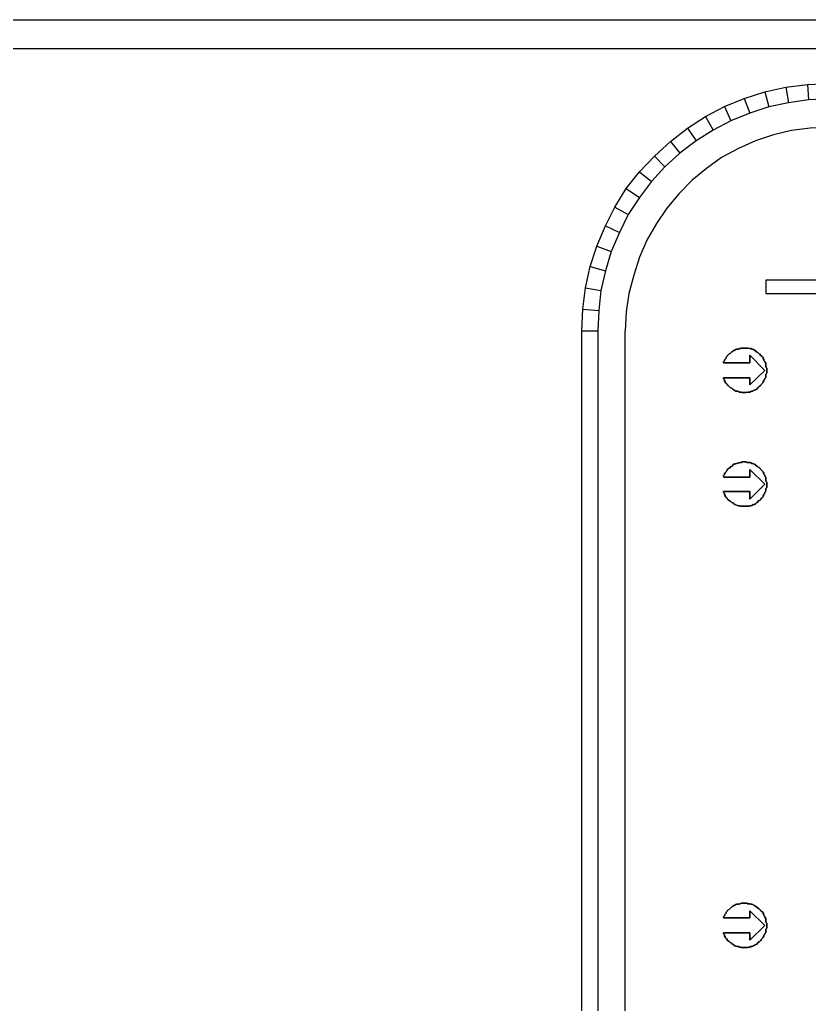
# Model space of a CAD drawing. Header units: metres. Extents: x 2.9 to 42.8, y 1.7 to 28.7.
# Drawn here: x 34.126 to 37.077, y 24.994 to 28.674 of the extents above; entities that cross this region are included whole.
import ezdxf

# ---------------------------------------------------------------- set-up
doc = ezdxf.new("R2010")
doc.units = ezdxf.units.M
doc.layers.add('NEGRO', color=7, linetype='Continuous')
doc.layers.add('RGB_000_184_184', color=7, linetype='Continuous', true_color=0x00b8b8)

msp = doc.modelspace()

# ---------------------------------------------------------------- linework, layer by layer
at = {"layer": 'NEGRO', "lineweight": -3}
msp.add_lwpolyline([(41.6066, 27.7001), (36.9147, 27.7001), (36.9147, 27.6507), (41.6066, 27.6507)], close=True, dxfattribs=at)
for points in [[(36.7665, 27.4126), (36.77, 27.4161), (36.7665, 27.4126)], [(36.77, 27.4179), (36.7736, 27.4214), (36.77, 27.4179)], [(36.77, 27.4161), (36.77, 27.4179), (36.77, 27.4161)], [(36.7736, 27.4214), (36.7771, 27.4249), (36.7736, 27.4214)], [(36.7771, 27.4249), (36.7806, 27.4267), (36.7771, 27.4249)], [(36.7806, 27.4267), (36.7841, 27.4285), (36.7806, 27.4267)], [(36.7841, 27.4285), (36.7877, 27.432), (36.7841, 27.4285)], [(36.7877, 27.432), (36.7912, 27.4338), (36.7877, 27.432)], [(36.7912, 27.4355), (36.7947, 27.4373), (36.7912, 27.4355)], [(36.7912, 27.4338), (36.7912, 27.4355), (36.7912, 27.4338)], [(36.7947, 27.4373), (36.7982, 27.4391), (36.7947, 27.4373)], [(36.7982, 27.4391), (36.8018, 27.4408), (36.7982, 27.4391)], [(36.8018, 27.4408), (36.8053, 27.4426), (36.8018, 27.4408)], [(36.8053, 27.4426), (36.8124, 27.4426), (36.8053, 27.4426)], [(36.8124, 27.4426), (36.8159, 27.4443), (36.8124, 27.4426)], [(36.8159, 27.4443), (36.8194, 27.4443), (36.8159, 27.4443)], [(36.8194, 27.4443), (36.8229, 27.4461), (36.8194, 27.4443)], [(36.8229, 27.4461), (36.8265, 27.4461), (36.8229, 27.4461)], [(36.8265, 27.4461), (36.83, 27.4461), (36.8265, 27.4461)], [(36.83, 27.4461), (36.8335, 27.4461), (36.83, 27.4461)], [(36.8335, 27.4461), (36.8371, 27.4461), (36.8335, 27.4461)], [(36.8371, 27.4461), (36.8406, 27.4461), (36.8371, 27.4461)], [(36.8406, 27.4461), (36.8441, 27.4461), (36.8406, 27.4461)], [(36.8441, 27.4461), (36.8476, 27.4461), (36.8441, 27.4461)], [(36.8476, 27.4461), (36.8547, 27.4443), (36.8476, 27.4461)], [(36.8547, 27.4443), (36.8582, 27.4443), (36.8547, 27.4443)], [(36.9111, 27.3632), (36.8547, 27.4197), (36.9111, 27.3632)], [(36.8547, 27.4197), (36.8547, 27.3914), (36.8547, 27.4197)], [(36.8582, 27.4443), (36.8618, 27.4426), (36.8582, 27.4443)], [(36.8618, 27.4426), (36.8653, 27.4408), (36.8618, 27.4426)], [(36.8653, 27.4408), (36.8688, 27.4408), (36.8653, 27.4408)], [(36.8688, 27.4408), (36.8723, 27.4391), (36.8688, 27.4408)], [(36.8723, 27.4391), (36.8759, 27.4373), (36.8723, 27.4391)], [(36.8759, 27.4373), (36.8759, 27.4355), (36.8759, 27.4373)], [(36.8759, 27.4355), (36.8794, 27.432), (36.8759, 27.4355)], [(36.8794, 27.432), (36.8829, 27.4302), (36.8794, 27.432)], [(36.8829, 27.4302), (36.8864, 27.4285), (36.8829, 27.4302)], [(36.8864, 27.4285), (36.89, 27.4249), (36.8864, 27.4285)], [(36.89, 27.4249), (36.8935, 27.4232), (36.89, 27.4249)], [(36.8935, 27.4232), (36.8935, 27.4197), (36.8935, 27.4232)], [(36.8935, 27.4197), (36.897, 27.4179), (36.8935, 27.4197)], [(36.897, 27.4179), (36.9006, 27.4144), (36.897, 27.4179)], [(36.7559, 27.395), (36.7594, 27.3985), (36.7559, 27.395)], [(36.7559, 27.3914), (36.7559, 27.395), (36.7559, 27.3914)], [(36.8547, 27.3914), (36.7559, 27.3914), (36.8547, 27.3914)], [(36.7594, 27.402), (36.763, 27.4055), (36.7594, 27.402)], [(36.7594, 27.3985), (36.7594, 27.402), (36.7594, 27.3985)], [(36.763, 27.4055), (36.7665, 27.4091), (36.763, 27.4055)], [(36.7665, 27.4091), (36.7665, 27.4126), (36.7665, 27.4091)], [(36.9006, 27.4144), (36.9041, 27.4108), (36.9006, 27.4144)], [(36.9041, 27.4108), (36.9041, 27.4073), (36.9041, 27.4108)], [(36.9041, 27.4073), (36.9076, 27.4038), (36.9041, 27.4073)], [(36.9076, 27.4038), (36.9076, 27.4003), (36.9076, 27.4038)], [(36.9076, 27.4003), (36.9111, 27.3967), (36.9076, 27.4003)], [(36.9111, 27.3967), (36.9111, 27.395), (36.9111, 27.3967)], [(36.9111, 27.395), (36.9147, 27.3897), (36.9111, 27.395)], [(36.9147, 27.3897), (36.9147, 27.3861), (36.9147, 27.3897)], [(36.9147, 27.3861), (36.9147, 27.3826), (36.9147, 27.3861)], [(36.9147, 27.3826), (36.9147, 27.3791), (36.9147, 27.3826)], [(36.9147, 27.3791), (36.9147, 27.3756), (36.9147, 27.3791)], [(36.8547, 27.3085), (36.9111, 27.3632), (36.8547, 27.3085)], [(36.9147, 27.3756), (36.9182, 27.372), (36.9147, 27.3756)], [(36.9182, 27.3526), (36.9147, 27.3491), (36.9182, 27.3526)], [(36.9147, 27.3491), (36.9147, 27.3456), (36.9147, 27.3491)], [(36.9147, 27.3456), (36.9147, 27.3403), (36.9147, 27.3456)], [(36.9182, 27.372), (36.9182, 27.3685), (36.9182, 27.372)], [(36.9182, 27.3685), (36.9182, 27.3632), (36.9182, 27.3685)], [(36.9182, 27.3632), (36.9182, 27.3597), (36.9182, 27.3632)], [(36.9182, 27.3597), (36.9182, 27.3562), (36.9182, 27.3597)], [(36.9182, 27.3562), (36.9182, 27.3526), (36.9182, 27.3562)], [(36.7559, 27.3315), (36.7559, 27.335), (36.7559, 27.3315)], [(36.7559, 27.335), (36.8547, 27.335), (36.7559, 27.335)], [(36.7594, 27.3279), (36.7559, 27.3315), (36.7594, 27.3279)], [(36.7594, 27.3244), (36.7594, 27.3279), (36.7594, 27.3244)], [(36.763, 27.3209), (36.7594, 27.3244), (36.763, 27.3209)], [(36.763, 27.3173), (36.763, 27.3209), (36.763, 27.3173)], [(36.7665, 27.3156), (36.763, 27.3173), (36.7665, 27.3156)], [(36.77, 27.3121), (36.7665, 27.3156), (36.77, 27.3121)], [(36.77, 27.3085), (36.77, 27.3121), (36.77, 27.3085)], [(36.7736, 27.3068), (36.77, 27.3085), (36.7736, 27.3068)], [(36.7771, 27.3032), (36.7736, 27.3068), (36.7771, 27.3032)], [(36.8547, 27.335), (36.8547, 27.3085), (36.8547, 27.335)], [(36.897, 27.3085), (36.8935, 27.305), (36.897, 27.3085)], [(36.9006, 27.3138), (36.897, 27.3103), (36.9006, 27.3138)], [(36.897, 27.3103), (36.897, 27.3085), (36.897, 27.3103)], [(36.9041, 27.3173), (36.9006, 27.3138), (36.9041, 27.3173)], [(36.9076, 27.3244), (36.9041, 27.3209), (36.9076, 27.3244)], [(36.9041, 27.3209), (36.9041, 27.3173), (36.9041, 27.3209)], [(36.9111, 27.3297), (36.9076, 27.3262), (36.9111, 27.3297)], [(36.9076, 27.3262), (36.9076, 27.3244), (36.9076, 27.3262)], [(36.9147, 27.3368), (36.9111, 27.3332), (36.9147, 27.3368)], [(36.9111, 27.3332), (36.9111, 27.3297), (36.9111, 27.3332)], [(36.9147, 27.3403), (36.9147, 27.3368), (36.9147, 27.3403)], [(36.7806, 27.2997), (36.7771, 27.3032), (36.7806, 27.2997)], [(36.7841, 27.2979), (36.7806, 27.2997), (36.7841, 27.2979)], [(36.7877, 27.2962), (36.7841, 27.2979), (36.7877, 27.2962)], [(36.7912, 27.2927), (36.7877, 27.2962), (36.7912, 27.2927)], [(36.7947, 27.2909), (36.7912, 27.2927), (36.7947, 27.2909)], [(36.7947, 27.2891), (36.7947, 27.2909), (36.7947, 27.2891)], [(36.7982, 27.2874), (36.7947, 27.2891), (36.7982, 27.2874)], [(36.8018, 27.2856), (36.7982, 27.2874), (36.8018, 27.2856)], [(36.8088, 27.2856), (36.8018, 27.2856), (36.8088, 27.2856)], [(36.8124, 27.2838), (36.8088, 27.2856), (36.8124, 27.2838)], [(36.8159, 27.2821), (36.8124, 27.2838), (36.8159, 27.2821)], [(36.8194, 27.2821), (36.8159, 27.2821), (36.8194, 27.2821)], [(36.8229, 27.2821), (36.8194, 27.2821), (36.8229, 27.2821)], [(36.8265, 27.2803), (36.8229, 27.2821), (36.8265, 27.2803)], [(36.83, 27.2803), (36.8265, 27.2803), (36.83, 27.2803)], [(36.8335, 27.2803), (36.83, 27.2803), (36.8335, 27.2803)], [(36.8371, 27.2803), (36.8335, 27.2803), (36.8371, 27.2803)], [(36.8406, 27.2803), (36.8371, 27.2803), (36.8406, 27.2803)], [(36.8476, 27.2821), (36.8406, 27.2803), (36.8476, 27.2821)], [(36.8512, 27.2821), (36.8476, 27.2821), (36.8512, 27.2821)], [(36.8547, 27.2821), (36.8512, 27.2821), (36.8547, 27.2821)], [(36.8582, 27.2838), (36.8547, 27.2821), (36.8582, 27.2838)], [(36.8618, 27.2856), (36.8582, 27.2838), (36.8618, 27.2856)], [(36.8653, 27.2856), (36.8618, 27.2856), (36.8653, 27.2856)], [(36.8688, 27.2874), (36.8653, 27.2856), (36.8688, 27.2874)], [(36.8723, 27.2891), (36.8688, 27.2874), (36.8723, 27.2891)], [(36.8759, 27.2909), (36.8723, 27.2891), (36.8759, 27.2909)], [(36.8794, 27.2927), (36.8759, 27.2909), (36.8794, 27.2927)], [(36.8829, 27.2944), (36.8794, 27.2927), (36.8829, 27.2944)], [(36.8864, 27.2997), (36.8829, 27.2979), (36.8864, 27.2997)], [(36.8829, 27.2979), (36.8829, 27.2944), (36.8829, 27.2979)], [(36.89, 27.3032), (36.8864, 27.2997), (36.89, 27.3032)], [(36.8935, 27.305), (36.89, 27.3032), (36.8935, 27.305)], [(36.7912, 27.0104), (36.7947, 27.0122), (36.7912, 27.0104)], [(36.7947, 27.0122), (36.7982, 27.014), (36.7947, 27.0122)], [(36.7982, 27.014), (36.8018, 27.014), (36.7982, 27.014)], [(36.8018, 27.014), (36.8053, 27.0157), (36.8018, 27.014)], [(36.8053, 27.0157), (36.8124, 27.0175), (36.8053, 27.0157)], [(36.8124, 27.0175), (36.8159, 27.0175), (36.8124, 27.0175)], [(36.8159, 27.0175), (36.8194, 27.0193), (36.8159, 27.0175)], [(36.8194, 27.0193), (36.8229, 27.0193), (36.8194, 27.0193)], [(36.8229, 27.0193), (36.8265, 27.021), (36.8229, 27.0193)], [(36.8265, 27.021), (36.83, 27.021), (36.8265, 27.021)], [(36.83, 27.021), (36.8335, 27.021), (36.83, 27.021)], [(36.8335, 27.021), (36.8371, 27.021), (36.8335, 27.021)], [(36.8371, 27.021), (36.8406, 27.021), (36.8371, 27.021)], [(36.8406, 27.021), (36.8441, 27.0193), (36.8406, 27.021)], [(36.8441, 27.0193), (36.8476, 27.0193), (36.8441, 27.0193)], [(36.8476, 27.0193), (36.8547, 27.0193), (36.8476, 27.0193)], [(36.8547, 27.0193), (36.8582, 27.0175), (36.8547, 27.0193)], [(36.8582, 27.0175), (36.8618, 27.0157), (36.8582, 27.0175)], [(36.8618, 27.0157), (36.8653, 27.0157), (36.8618, 27.0157)], [(36.8653, 27.0157), (36.8688, 27.014), (36.8653, 27.0157)], [(36.8688, 27.014), (36.8723, 27.0122), (36.8688, 27.014)], [(36.8723, 27.0122), (36.8759, 27.0104), (36.8723, 27.0122)], [(36.7594, 26.9769), (36.763, 26.9804), (36.7594, 26.9769)], [(36.7594, 26.9734), (36.7594, 26.9769), (36.7594, 26.9734)], [(36.763, 26.9804), (36.7665, 26.984), (36.763, 26.9804)], [(36.7665, 26.9857), (36.77, 26.9893), (36.7665, 26.9857)], [(36.7665, 26.984), (36.7665, 26.9857), (36.7665, 26.984)], [(36.77, 26.9928), (36.7736, 26.9946), (36.77, 26.9928)], [(36.77, 26.9893), (36.77, 26.9928), (36.77, 26.9893)], [(36.7736, 26.9946), (36.7771, 26.9981), (36.7736, 26.9946)], [(36.7771, 26.9981), (36.7806, 26.9998), (36.7771, 26.9981)], [(36.7806, 26.9998), (36.7841, 27.0034), (36.7806, 26.9998)], [(36.7841, 27.0034), (36.7877, 27.0051), (36.7841, 27.0034)], [(36.7877, 27.0051), (36.7912, 27.0069), (36.7877, 27.0051)], [(36.7912, 27.0069), (36.7912, 27.0104), (36.7912, 27.0069)], [(36.9111, 26.9381), (36.8547, 26.9928), (36.9111, 26.9381)], [(36.8547, 26.9928), (36.8547, 26.9646), (36.8547, 26.9928)], [(36.8759, 27.0104), (36.8759, 27.0087), (36.8759, 27.0104)], [(36.8759, 27.0087), (36.8794, 27.0069), (36.8759, 27.0087)], [(36.8794, 27.0069), (36.8829, 27.0034), (36.8794, 27.0069)], [(36.8829, 27.0034), (36.8864, 27.0016), (36.8829, 27.0034)], [(36.8864, 27.0016), (36.89, 26.9998), (36.8864, 27.0016)], [(36.89, 26.9998), (36.8935, 26.9963), (36.89, 26.9998)], [(36.8935, 26.9963), (36.8935, 26.9946), (36.8935, 26.9963)], [(36.8935, 26.9946), (36.897, 26.991), (36.8935, 26.9946)], [(36.897, 26.991), (36.9006, 26.9875), (36.897, 26.991)], [(36.9006, 26.9875), (36.9041, 26.984), (36.9006, 26.9875)], [(36.9041, 26.984), (36.9041, 26.9822), (36.9041, 26.984)], [(36.9041, 26.9822), (36.9076, 26.9787), (36.9041, 26.9822)], [(36.9076, 26.9787), (36.9076, 26.9752), (36.9076, 26.9787)], [(36.9076, 26.9752), (36.9111, 26.9716), (36.9076, 26.9752)], [(36.7559, 26.9699), (36.7594, 26.9734), (36.7559, 26.9699)], [(36.7559, 26.9663), (36.7559, 26.9699), (36.7559, 26.9663)], [(36.8547, 26.9646), (36.7559, 26.9646), (36.8547, 26.9646)], [(36.8547, 26.8817), (36.9111, 26.9381), (36.8547, 26.8817)], [(36.9111, 26.9716), (36.9111, 26.9681), (36.9111, 26.9716)], [(36.9111, 26.9681), (36.9147, 26.9646), (36.9111, 26.9681)], [(36.9147, 26.9646), (36.9147, 26.961), (36.9147, 26.9646)], [(36.9147, 26.961), (36.9147, 26.9575), (36.9147, 26.961)], [(36.9147, 26.9575), (36.9147, 26.954), (36.9147, 26.9575)], [(36.9147, 26.954), (36.9147, 26.9487), (36.9147, 26.954)], [(36.9147, 26.9487), (36.9182, 26.9452), (36.9147, 26.9487)], [(36.9182, 26.9452), (36.9182, 26.9416), (36.9182, 26.9452)], [(36.9182, 26.9416), (36.9182, 26.9381), (36.9182, 26.9416)], [(36.9182, 26.9381), (36.9182, 26.9346), (36.9182, 26.9381)], [(36.7559, 26.9064), (36.7559, 26.9099), (36.7559, 26.9064)], [(36.7559, 26.9099), (36.8547, 26.9099), (36.7559, 26.9099)], [(36.7594, 26.9028), (36.7559, 26.9064), (36.7594, 26.9028)], [(36.7594, 26.8993), (36.7594, 26.9028), (36.7594, 26.8993)], [(36.8547, 26.9099), (36.8547, 26.8817), (36.8547, 26.9099)], [(36.9111, 26.9046), (36.9076, 26.9011), (36.9111, 26.9046)], [(36.9076, 26.9011), (36.9076, 26.8975), (36.9076, 26.9011)], [(36.9147, 26.9117), (36.9111, 26.9081), (36.9147, 26.9117)], [(36.9111, 26.9081), (36.9111, 26.9046), (36.9111, 26.9081)], [(36.9182, 26.9258), (36.9147, 26.9222), (36.9182, 26.9258)], [(36.9147, 26.9222), (36.9147, 26.9187), (36.9147, 26.9222)], [(36.9147, 26.9187), (36.9147, 26.9152), (36.9147, 26.9187)], [(36.9147, 26.9152), (36.9147, 26.9117), (36.9147, 26.9152)], [(36.9182, 26.9346), (36.9182, 26.9311), (36.9182, 26.9346)], [(36.9182, 26.9311), (36.9182, 26.9258), (36.9182, 26.9311)], [(36.763, 26.8958), (36.7594, 26.8993), (36.763, 26.8958)], [(36.763, 26.8922), (36.763, 26.8958), (36.763, 26.8922)], [(36.7665, 26.8887), (36.763, 26.8922), (36.7665, 26.8887)], [(36.77, 26.8852), (36.7665, 26.8887), (36.77, 26.8852)], [(36.77, 26.8834), (36.77, 26.8852), (36.77, 26.8834)], [(36.7736, 26.8799), (36.77, 26.8834), (36.7736, 26.8799)], [(36.7771, 26.8764), (36.7736, 26.8799), (36.7771, 26.8764)], [(36.7806, 26.8746), (36.7771, 26.8764), (36.7806, 26.8746)], [(36.7841, 26.8728), (36.7806, 26.8746), (36.7841, 26.8728)], [(36.7877, 26.8693), (36.7841, 26.8728), (36.7877, 26.8693)], [(36.7912, 26.8676), (36.7877, 26.8693), (36.7912, 26.8676)], [(36.7947, 26.8658), (36.7912, 26.8676), (36.7947, 26.8658)], [(36.7947, 26.864), (36.7947, 26.8658), (36.7947, 26.864)], [(36.7982, 26.8623), (36.7947, 26.864), (36.7982, 26.8623)], [(36.8759, 26.864), (36.8723, 26.8623), (36.8759, 26.864)], [(36.8794, 26.8676), (36.8759, 26.864), (36.8794, 26.8676)], [(36.8829, 26.8693), (36.8794, 26.8676), (36.8829, 26.8693)], [(36.8864, 26.8746), (36.8829, 26.8711), (36.8864, 26.8746)], [(36.8829, 26.8711), (36.8829, 26.8693), (36.8829, 26.8711)], [(36.89, 26.8764), (36.8864, 26.8746), (36.89, 26.8764)], [(36.8935, 26.8781), (36.89, 26.8764), (36.8935, 26.8781)], [(36.897, 26.8817), (36.8935, 26.8781), (36.897, 26.8817)], [(36.9006, 26.887), (36.897, 26.8852), (36.9006, 26.887)], [(36.897, 26.8852), (36.897, 26.8817), (36.897, 26.8852)], [(36.9041, 26.8905), (36.9006, 26.887), (36.9041, 26.8905)], [(36.9076, 26.8975), (36.9041, 26.894), (36.9076, 26.8975)], [(36.9041, 26.894), (36.9041, 26.8905), (36.9041, 26.894)], [(36.8018, 26.8605), (36.7982, 26.8623), (36.8018, 26.8605)], [(36.8088, 26.8587), (36.8018, 26.8605), (36.8088, 26.8587)], [(36.8124, 26.857), (36.8088, 26.8587), (36.8124, 26.857)], [(36.8159, 26.857), (36.8124, 26.857), (36.8159, 26.857)], [(36.8194, 26.8552), (36.8159, 26.857), (36.8194, 26.8552)], [(36.8229, 26.8552), (36.8194, 26.8552), (36.8229, 26.8552)], [(36.8265, 26.8552), (36.8229, 26.8552), (36.8265, 26.8552)], [(36.83, 26.8552), (36.8265, 26.8552), (36.83, 26.8552)], [(36.8335, 26.8552), (36.83, 26.8552), (36.8335, 26.8552)], [(36.8371, 26.8552), (36.8335, 26.8552), (36.8371, 26.8552)], [(36.8406, 26.8552), (36.8371, 26.8552), (36.8406, 26.8552)], [(36.8476, 26.8552), (36.8406, 26.8552), (36.8476, 26.8552)], [(36.8512, 26.8552), (36.8476, 26.8552), (36.8512, 26.8552)], [(36.8547, 26.857), (36.8512, 26.8552), (36.8547, 26.857)], [(36.8582, 26.857), (36.8547, 26.857), (36.8582, 26.857)], [(36.8618, 26.8587), (36.8582, 26.857), (36.8618, 26.8587)], [(36.8653, 26.8605), (36.8618, 26.8587), (36.8653, 26.8605)], [(36.8688, 26.8623), (36.8653, 26.8605), (36.8688, 26.8623)], [(36.8723, 26.8623), (36.8688, 26.8623), (36.8723, 26.8623)], [(36.7841, 25.3541), (36.7877, 25.3577), (36.7841, 25.3541)], [(36.7877, 25.3577), (36.7912, 25.3594), (36.7877, 25.3577)], [(36.7912, 25.3612), (36.7947, 25.363), (36.7912, 25.3612)], [(36.7912, 25.3594), (36.7912, 25.3612), (36.7912, 25.3594)], [(36.7947, 25.363), (36.7982, 25.3647), (36.7947, 25.363)], [(36.7982, 25.3647), (36.8018, 25.3665), (36.7982, 25.3647)], [(36.8018, 25.3665), (36.8053, 25.3683), (36.8018, 25.3665)], [(36.8053, 25.3683), (36.8124, 25.3683), (36.8053, 25.3683)], [(36.8124, 25.3683), (36.8159, 25.37), (36.8124, 25.3683)], [(36.8159, 25.37), (36.8194, 25.37), (36.8159, 25.37)], [(36.8194, 25.37), (36.8229, 25.3718), (36.8194, 25.37)], [(36.8229, 25.3718), (36.8265, 25.3718), (36.8229, 25.3718)], [(36.8265, 25.3718), (36.83, 25.3718), (36.8265, 25.3718)], [(36.83, 25.3718), (36.8335, 25.3718), (36.83, 25.3718)], [(36.8335, 25.3718), (36.8371, 25.3718), (36.8335, 25.3718)], [(36.8371, 25.3718), (36.8406, 25.3718), (36.8371, 25.3718)], [(36.8406, 25.3718), (36.8441, 25.3718), (36.8406, 25.3718)], [(36.8441, 25.3718), (36.8476, 25.37), (36.8441, 25.3718)], [(36.8476, 25.37), (36.8547, 25.37), (36.8476, 25.37)], [(36.8547, 25.37), (36.8582, 25.3683), (36.8547, 25.37)], [(36.8582, 25.3683), (36.8618, 25.3683), (36.8582, 25.3683)], [(36.8618, 25.3683), (36.8653, 25.3665), (36.8618, 25.3683)], [(36.8653, 25.3665), (36.8688, 25.3647), (36.8653, 25.3665)], [(36.8688, 25.3647), (36.8723, 25.363), (36.8688, 25.3647)], [(36.8723, 25.363), (36.8759, 25.3612), (36.8723, 25.363)], [(36.8759, 25.3612), (36.8759, 25.3594), (36.8759, 25.3612)], [(36.8759, 25.3594), (36.8794, 25.3577), (36.8759, 25.3594)], [(36.8794, 25.3577), (36.8829, 25.3559), (36.8794, 25.3577)], [(36.8829, 25.3559), (36.8864, 25.3524), (36.8829, 25.3559)], [(36.7559, 25.3206), (36.7594, 25.3242), (36.7559, 25.3206)], [(36.7559, 25.3171), (36.7559, 25.3206), (36.7559, 25.3171)], [(36.7594, 25.3277), (36.763, 25.3312), (36.7594, 25.3277)], [(36.7594, 25.3242), (36.7594, 25.3277), (36.7594, 25.3242)], [(36.763, 25.3312), (36.7665, 25.3347), (36.763, 25.3312)], [(36.7665, 25.3383), (36.77, 25.3418), (36.7665, 25.3383)], [(36.7665, 25.3347), (36.7665, 25.3383), (36.7665, 25.3347)], [(36.77, 25.3436), (36.7736, 25.3471), (36.77, 25.3436)], [(36.77, 25.3418), (36.77, 25.3436), (36.77, 25.3418)], [(36.7736, 25.3471), (36.7771, 25.3488), (36.7736, 25.3471)], [(36.7771, 25.3488), (36.7806, 25.3524), (36.7771, 25.3488)], [(36.7806, 25.3524), (36.7841, 25.3541), (36.7806, 25.3524)], [(36.9111, 25.2889), (36.8547, 25.3436), (36.9111, 25.2889)], [(36.8547, 25.3436), (36.8547, 25.3171), (36.8547, 25.3436)], [(36.8864, 25.3524), (36.89, 25.3506), (36.8864, 25.3524)], [(36.89, 25.3506), (36.8935, 25.3471), (36.89, 25.3506)], [(36.8935, 25.3471), (36.8935, 25.3453), (36.8935, 25.3471)], [(36.8935, 25.3453), (36.897, 25.3418), (36.8935, 25.3453)], [(36.897, 25.3418), (36.9006, 25.34), (36.897, 25.3418)], [(36.9006, 25.34), (36.9041, 25.3365), (36.9006, 25.34)], [(36.9041, 25.3365), (36.9041, 25.333), (36.9041, 25.3365)], [(36.9041, 25.333), (36.9076, 25.3294), (36.9041, 25.333)], [(36.9076, 25.3294), (36.9076, 25.3259), (36.9076, 25.3294)], [(36.9076, 25.3259), (36.9111, 25.3224), (36.9076, 25.3259)], [(36.9111, 25.3224), (36.9111, 25.3189), (36.9111, 25.3224)], [(36.9111, 25.3189), (36.9147, 25.3153), (36.9111, 25.3189)], [(36.8547, 25.3171), (36.7559, 25.3171), (36.8547, 25.3171)], [(36.8547, 25.2342), (36.9111, 25.2889), (36.8547, 25.2342)], [(36.9147, 25.3153), (36.9147, 25.3118), (36.9147, 25.3153)], [(36.9147, 25.3118), (36.9147, 25.3083), (36.9147, 25.3118)], [(36.9147, 25.3083), (36.9147, 25.3047), (36.9147, 25.3083)], [(36.9147, 25.3047), (36.9147, 25.3012), (36.9147, 25.3047)], [(36.9147, 25.3012), (36.9182, 25.2977), (36.9147, 25.3012)], [(36.9182, 25.2977), (36.9182, 25.2924), (36.9182, 25.2977)], [(36.9182, 25.2924), (36.9182, 25.2889), (36.9182, 25.2924)], [(36.9182, 25.2889), (36.9182, 25.2853), (36.9182, 25.2889)], [(36.9182, 25.2853), (36.9182, 25.2818), (36.9182, 25.2853)], [(36.9182, 25.2818), (36.9182, 25.2783), (36.9182, 25.2818)], [(36.7559, 25.2571), (36.7559, 25.2607), (36.7559, 25.2571)], [(36.7559, 25.2607), (36.8547, 25.2607), (36.7559, 25.2607)], [(36.7594, 25.2536), (36.7559, 25.2571), (36.7594, 25.2536)], [(36.7594, 25.2501), (36.7594, 25.2536), (36.7594, 25.2501)], [(36.763, 25.2465), (36.7594, 25.2501), (36.763, 25.2465)], [(36.763, 25.243), (36.763, 25.2465), (36.763, 25.243)], [(36.8547, 25.2607), (36.8547, 25.2342), (36.8547, 25.2607)], [(36.9076, 25.2483), (36.9041, 25.2448), (36.9076, 25.2483)], [(36.9041, 25.2448), (36.9041, 25.243), (36.9041, 25.2448)], [(36.9111, 25.2554), (36.9076, 25.2518), (36.9111, 25.2554)], [(36.9076, 25.2518), (36.9076, 25.2483), (36.9076, 25.2518)], [(36.9147, 25.2624), (36.9111, 25.2589), (36.9147, 25.2624)], [(36.9111, 25.2589), (36.9111, 25.2554), (36.9111, 25.2589)], [(36.9182, 25.2783), (36.9147, 25.2748), (36.9182, 25.2783)], [(36.9147, 25.2748), (36.9147, 25.2695), (36.9147, 25.2748)], [(36.9147, 25.2695), (36.9147, 25.2659), (36.9147, 25.2695)], [(36.9147, 25.2659), (36.9147, 25.2624), (36.9147, 25.2659)], [(36.7665, 25.2395), (36.763, 25.243), (36.7665, 25.2395)], [(36.77, 25.2377), (36.7665, 25.2395), (36.77, 25.2377)], [(36.77, 25.2342), (36.77, 25.2377), (36.77, 25.2342)], [(36.7736, 25.2307), (36.77, 25.2342), (36.7736, 25.2307)], [(36.7771, 25.2289), (36.7736, 25.2307), (36.7771, 25.2289)], [(36.7806, 25.2254), (36.7771, 25.2289), (36.7806, 25.2254)], [(36.7841, 25.2236), (36.7806, 25.2254), (36.7841, 25.2236)], [(36.7877, 25.2218), (36.7841, 25.2236), (36.7877, 25.2218)], [(36.7912, 25.2183), (36.7877, 25.2201), (36.7912, 25.2183)], [(36.7947, 25.2166), (36.7912, 25.2183), (36.7947, 25.2166)], [(36.7947, 25.2148), (36.7947, 25.2166), (36.7947, 25.2148)], [(36.7982, 25.213), (36.7947, 25.2148), (36.7982, 25.213)], [(36.8018, 25.2113), (36.7982, 25.213), (36.8018, 25.2113)], [(36.8088, 25.2095), (36.8018, 25.2113), (36.8088, 25.2095)], [(36.8124, 25.2095), (36.8088, 25.2095), (36.8124, 25.2095)], [(36.8159, 25.2077), (36.8124, 25.2095), (36.8159, 25.2077)], [(36.8194, 25.2077), (36.8159, 25.2077), (36.8194, 25.2077)], [(36.8229, 25.206), (36.8194, 25.2077), (36.8229, 25.206)], [(36.8512, 25.2077), (36.8476, 25.206), (36.8512, 25.2077)], [(36.8547, 25.2077), (36.8512, 25.2077), (36.8547, 25.2077)], [(36.8582, 25.2095), (36.8547, 25.2077), (36.8582, 25.2095)], [(36.8618, 25.2095), (36.8582, 25.2095), (36.8618, 25.2095)], [(36.8653, 25.2113), (36.8618, 25.2095), (36.8653, 25.2113)], [(36.8688, 25.213), (36.8653, 25.2113), (36.8688, 25.213)], [(36.8723, 25.2148), (36.8688, 25.213), (36.8723, 25.2148)], [(36.8759, 25.2166), (36.8723, 25.2148), (36.8759, 25.2166)], [(36.8794, 25.2183), (36.8759, 25.2166), (36.8794, 25.2183)], [(36.8829, 25.2201), (36.8794, 25.2183), (36.8829, 25.2201)], [(36.8864, 25.2254), (36.8829, 25.2236), (36.8864, 25.2254)], [(36.8829, 25.2236), (36.8829, 25.2201), (36.8829, 25.2236)], [(36.89, 25.2271), (36.8864, 25.2254), (36.89, 25.2271)], [(36.8935, 25.2307), (36.89, 25.2271), (36.8935, 25.2307)], [(36.897, 25.2324), (36.8935, 25.2307), (36.897, 25.2324)], [(36.9006, 25.2395), (36.897, 25.236), (36.9006, 25.2395)], [(36.897, 25.236), (36.897, 25.2324), (36.897, 25.236)], [(36.9041, 25.243), (36.9006, 25.2395), (36.9041, 25.243)], [(36.8265, 25.206), (36.8229, 25.206), (36.8265, 25.206)], [(36.83, 25.206), (36.8265, 25.206), (36.83, 25.206)], [(36.8335, 25.206), (36.83, 25.206), (36.8335, 25.206)], [(36.8371, 25.206), (36.8335, 25.206), (36.8371, 25.206)], [(36.8406, 25.206), (36.8371, 25.206), (36.8406, 25.206)], [(36.8476, 25.206), (36.8406, 25.206), (36.8476, 25.206)]]:
    msp.add_lwpolyline(points, dxfattribs=at)
at = {"layer": 'RGB_000_184_184', "lineweight": -3}
for points in [[(3.9017, 28.6738), (41.8042, 28.6738), (41.8042, 28.5644), (3.9017, 28.5644)], [(36.9111, 28.4039), (36.9887, 28.4215), (36.9993, 28.3633), (36.9253, 28.3475)], [(36.9887, 28.4215), (37.0699, 28.4321), (37.0734, 28.3739), (36.9993, 28.3633)], [(37.0699, 28.4321), (37.151, 28.4357), (37.151, 28.3774), (37.0734, 28.3739)], [(36.7594, 28.3492), (36.8335, 28.3792), (36.8547, 28.3245), (36.7841, 28.2963)], [(36.8335, 28.3792), (36.9111, 28.4039), (36.9253, 28.3475), (36.8547, 28.3245)], [(36.6889, 28.3122), (36.7594, 28.3492), (36.7841, 28.2963), (36.7171, 28.261)], [(36.6219, 28.2681), (36.6889, 28.3122), (36.7171, 28.261), (36.6536, 28.2205)], [(37.151, 28.2716), (37.0805, 28.2681), (37.0099, 28.2593), (36.9429, 28.2434), (36.8759, 28.2205), (36.8124, 28.1922), (36.7489, 28.1587), (36.6924, 28.1182), (36.6395, 28.0741), (36.5901, 28.0247), (36.5443, 27.97), (36.5054, 27.9118), (36.4702, 27.85), (36.4419, 27.7865), (36.4208, 27.7195), (36.4031, 27.6507), (36.3926, 27.5819), (36.389, 27.5114)], [(36.5584, 28.2187), (36.6219, 28.2681), (36.6536, 28.2205), (36.5936, 28.1746)], [(36.4984, 28.164), (36.5584, 28.2187), (36.5936, 28.1746), (36.5372, 28.1234)], [(36.4419, 28.1058), (36.4984, 28.164), (36.5372, 28.1234), (36.4878, 28.0688)], [(36.3926, 28.0423), (36.4419, 28.1058), (36.4878, 28.0688), (36.4419, 28.0088)], [(36.3502, 27.9735), (36.3926, 28.0423), (36.4419, 28.0088), (36.3996, 27.9453)], [(36.3149, 27.903), (36.3502, 27.9735), (36.3996, 27.9453), (36.3679, 27.8783)], [(36.2832, 27.8271), (36.3149, 27.903), (36.3679, 27.8783), (36.3361, 27.8077)], [(36.2585, 27.7513), (36.2832, 27.8271), (36.3361, 27.8077), (36.3149, 27.7354)], [(36.2409, 27.6719), (36.2585, 27.7513), (36.3149, 27.7354), (36.2973, 27.6613)], [(36.2303, 27.5925), (36.2409, 27.6719), (36.2973, 27.6613), (36.2902, 27.5872)], [(36.2268, 27.5114), (36.2303, 27.5925), (36.2902, 27.5872), (36.2867, 27.5114)], [(36.2268, 22.9094), (36.2268, 27.5114), (36.2867, 27.5114), (36.2867, 22.9094)], [(36.389, 25.1248), (36.389, 27.5114)], [(36.389, 10.9432), (36.389, 25.1248)]]:
    msp.add_lwpolyline(points, dxfattribs=at)

doc.saveas('drawing.dxf')
